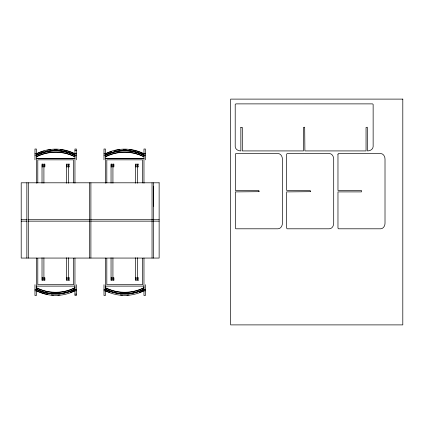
<?xml version="1.0" encoding="UTF-8"?>
<svg xmlns="http://www.w3.org/2000/svg" width="424" height="424" viewBox="0 0 424 424"><rect width="100%" height="100%" fill="white"/><g stroke="black" fill="none" stroke-linecap="round" stroke-linejoin="round"><path stroke-width="0.64" d="M74.953 150.425L76.362 150.425M34.969 153.716L36.379 153.716M74.953 153.716L76.362 153.716M103.991 153.716L105.401 153.716M143.969 153.716L145.384 153.716M34.969 155.131L36.379 155.131A42.199 41.817 0 0 1 74.953 155.131L76.362 155.131M103.991 155.131L105.401 155.131A42.199 41.817 0 0 1 143.969 155.131L145.384 155.131M42.024 165.005L42.967 165.005L42.967 164.067L42.024 164.067L42.024 183.2M43.905 165.005L44.849 165.005M66.483 165.005L67.427 165.005L67.427 164.067L66.483 164.067L66.483 183.2M68.365 165.005L69.308 165.005L69.308 164.067L68.365 164.067L68.365 183.2M111.046 165.005L111.984 165.005L111.984 164.067L111.046 164.067L111.046 183.2M112.927 165.005L113.865 165.005M135.505 165.005L136.443 165.005L136.443 164.067L135.505 164.067L135.505 183.2M137.387 165.005L138.325 165.005L138.325 164.067L137.387 164.067L137.387 183.2M42.024 165.948L42.967 165.948L42.967 166.886L42.024 166.886M43.905 165.948L44.849 165.948M66.483 165.948L67.427 165.948L67.427 166.886L66.483 166.886M68.365 165.948L69.308 165.948L69.308 166.886L68.365 166.886M111.046 165.948L111.984 165.948L111.984 166.886L111.046 166.886M112.927 165.948L113.865 165.948M135.505 165.948L136.443 165.948L136.443 166.886L135.505 166.886M137.387 165.948L138.325 165.948L138.325 166.886L137.387 166.886M43.905 166.886L44.849 166.886L44.849 164.067L43.905 164.067L43.905 183.2M112.927 166.886L113.865 166.886L113.865 164.067L112.927 164.067L112.927 183.2M21.2 219.706L26.908 219.706M28.026 219.706L89.66 219.706M90.529 219.706L159.138 219.706M21.2 221.158L26.908 221.158M28.026 221.158L89.66 221.158M90.529 221.158L159.138 221.158M42.024 277.646L42.967 277.646L42.967 278.584L42.024 278.584M43.905 277.646L44.849 277.646L44.849 280.465L43.905 280.465L43.905 257.797M66.483 277.646L67.427 277.646L67.427 278.584L66.483 278.584M68.365 277.646L69.308 277.646L69.308 278.584L68.365 278.584M111.046 277.646L111.984 277.646L111.984 278.584L111.046 278.584M112.927 277.646L113.865 277.646L113.865 280.465L112.927 280.465L112.927 257.797M135.505 277.646L136.443 277.646L136.443 278.584L135.505 278.584M137.387 277.646L138.325 277.646L138.325 278.584L137.387 278.584M43.905 278.584L44.849 278.584M112.927 278.584L113.865 278.584M42.024 279.527L42.967 279.527L42.967 280.465L42.024 280.465L42.024 257.771M43.905 279.527L44.849 279.527M66.483 279.527L67.427 279.527L67.427 280.465L66.483 280.465L66.483 257.771M68.365 279.527L69.308 279.527L69.308 280.465L68.365 280.465L68.365 257.771M111.046 279.527L111.984 279.527L111.984 280.465L111.046 280.465L111.046 257.771M112.927 279.527L113.865 279.527M135.505 279.527L136.443 279.527L136.443 280.465L135.505 280.465L135.505 257.771M137.387 279.527L138.325 279.527L138.325 280.465L137.387 280.465L137.387 257.771M36.379 286.136L74.953 286.11M105.401 286.136L143.969 286.11M34.969 289.401L36.379 289.401A42.199 41.817 0 0 0 74.953 289.401L76.362 289.401M103.991 289.401L105.401 289.401A42.199 41.817 0 0 0 143.969 289.401L145.384 289.401M34.969 290.816L36.379 290.816M74.953 290.816L76.362 290.816M103.991 290.816L105.401 290.816M143.969 290.816L145.384 290.816M74.953 294.108L76.362 294.108M337.97 154.479L337.97 190.445L361.656 190.662L361.492 191.897L337.97 191.897L337.97 227.863A1.177 1.177 0 0 0 338.055 228.292L338.431 228.737A0.578 0.578 0 0 0 338.697 228.801L380.667 228.801C383.466 228.727 385.077 225.679 385.013 223.157L385.013 159.186C385.077 156.663 383.466 153.615 380.667 153.541L338.697 153.541A0.578 0.578 0 0 0 338.431 153.605L338.092 153.965A1.155 1.155 0 0 0 337.976 154.479M153.668 186.189L153.668 193.111M153.668 193.249L153.668 206.265M153.493 182.802L153.493 258.062M152.041 182.802L152.041 258.062M145.384 159.832L145.384 149.015L143.969 149.015L143.969 183.195M145.384 284.7L145.384 295.517L143.969 295.517L143.969 258.078M142.559 182.945L142.559 159.832L106.811 159.832L106.811 182.945M142.559 258.285L142.559 284.7L106.811 284.7L106.811 258.285M105.401 183.195L105.401 149.015L103.991 149.015L103.991 159.832M105.401 258.078L105.401 295.517L103.991 295.517L103.991 284.7M90.895 182.802L90.895 258.062M89.443 182.802L89.443 258.062M76.362 159.832L76.362 149.015L74.953 149.015L74.953 183.195M76.362 284.7L76.362 295.517L74.953 295.517L74.953 258.078M73.543 182.945L73.543 159.832L37.794 159.832L37.794 182.945M73.543 258.285L73.543 284.7L37.794 284.7L37.794 258.285M36.379 183.195L36.379 149.015L34.969 149.015L34.969 159.832M36.379 258.078L36.379 295.517L34.969 295.517L34.969 284.7M28.291 182.802L28.291 258.062M26.845 182.802L26.845 258.062M143.476 289.512A42.204 41.817 0 0 1 105.899 289.512M143.476 290.758A42.199 41.817 0 0 1 139.395 292.507M129.129 294.897A42.199 41.817 0 0 1 126.914 295.072M122.462 295.072A42.199 41.817 0 0 1 120.241 294.897M109.975 292.507A42.199 41.817 0 0 1 105.899 290.758M143.969 290.784A42.199 41.817 0 0 1 105.401 290.784M143.969 287.891A42.204 41.817 0 0 1 105.401 287.891M143.969 287.658A42.204 41.817 0 0 1 105.401 287.658M143.969 289.126A42.199 41.817 0 0 1 105.401 289.126M74.454 289.512A42.204 41.817 0 0 1 36.877 289.512M74.454 290.758A42.199 41.817 0 0 1 70.373 292.507M60.113 294.897A42.199 41.817 0 0 1 57.892 295.072M53.44 295.072A42.199 41.817 0 0 1 51.225 294.897M47.371 294.314A42.199 41.817 0 0 1 37.376 291.002M74.953 290.784A42.199 41.817 0 0 1 36.385 290.784M74.953 287.891A42.204 41.817 0 0 1 36.385 287.891M74.953 287.658A42.204 41.817 0 0 1 36.385 287.658M74.953 289.126A42.199 41.817 0 0 1 36.385 289.126M105.401 155.263A42.204 41.817 0 0 1 122.462 150.706M126.914 150.706A42.204 41.817 0 0 1 143.969 155.263M105.401 154.023A42.199 41.817 0 0 1 111.549 151.479M114.761 150.573A42.199 41.817 0 0 1 119.69 149.698M123.018 149.434A42.199 41.817 0 0 1 126.357 149.434M129.686 149.698A42.199 41.817 0 0 1 143.969 154.023M105.401 153.748A42.199 41.817 0 0 1 143.969 153.748M105.401 156.642A42.204 41.817 0 0 1 143.969 156.642M105.401 156.875A42.204 41.817 0 0 1 143.969 156.875M105.401 155.412A42.199 41.817 0 0 1 143.969 155.412M36.385 155.263A42.204 41.817 0 0 1 53.44 150.706M57.892 150.706A42.204 41.817 0 0 1 74.953 155.263M36.385 154.023A42.199 41.817 0 0 1 44.128 150.997M46.825 150.329A42.199 41.817 0 0 1 50.668 149.698M53.996 149.434A42.199 41.817 0 0 1 57.335 149.434M60.664 149.698A42.199 41.817 0 0 1 74.454 153.774M36.385 153.748A42.199 41.817 0 0 1 74.953 153.748M36.385 156.642A42.204 41.817 0 0 1 74.953 156.642M36.385 156.875A42.204 41.817 0 0 1 74.953 156.875M36.385 155.412A42.199 41.817 0 0 1 74.953 155.412M259.043 191.68L235.362 191.897L235.362 227.863A1.177 1.177 0 0 0 235.442 228.292L235.818 228.737A0.578 0.578 0 0 0 236.083 228.801L278.054 228.801C280.852 228.727 282.464 225.679 282.4 223.157L282.4 159.186C282.464 156.663 280.852 153.615 278.054 153.541L236.083 153.541A0.578 0.578 0 0 0 235.818 153.605L235.479 153.965A1.155 1.155 0 0 0 235.362 154.479L235.362 190.445L258.879 190.445L259.043 191.68M310.352 191.68L286.666 191.897L286.666 227.863A1.177 1.177 0 0 0 286.746 228.292L287.122 228.737A0.578 0.578 0 0 0 287.393 228.801L329.363 228.801C332.162 228.727 333.768 225.679 333.704 223.157L333.704 159.186C333.768 156.663 332.162 153.615 329.363 153.541L287.393 153.541A0.578 0.578 0 0 0 287.122 153.605L286.783 153.965A1.155 1.155 0 0 0 286.666 154.479L286.666 190.445L310.188 190.445L310.352 191.68M240.853 127.386L240.853 150.923C238.33 150.986 235.278 149.375 235.209 146.577L235.209 104.606A0.578 0.578 0 0 1 235.272 104.341L235.718 103.965A1.177 1.177 0 0 1 236.147 103.885L372.203 103.88A1.155 1.155 0 0 1 372.717 103.997L373.078 104.341A0.578 0.578 0 0 1 373.141 104.606L373.141 146.577C373.067 149.375 370.019 150.986 367.497 150.923L367.322 127.242L366.05 127.386L366.05 150.923L304.898 150.923L304.686 127.237L303.452 127.386L303.452 150.923L242.3 150.923L242.3 127.386L240.853 127.386M402.8 99.11L230.64 99.11L230.64 324.89L402.8 324.89L402.8 99.11M74.953 158.396L36.379 158.396L74.953 158.422M143.969 158.396L105.401 158.396L143.969 158.422M159.138 182.802L21.2 182.802L21.2 258.062L159.138 258.062L159.138 182.802"/></g></svg>
